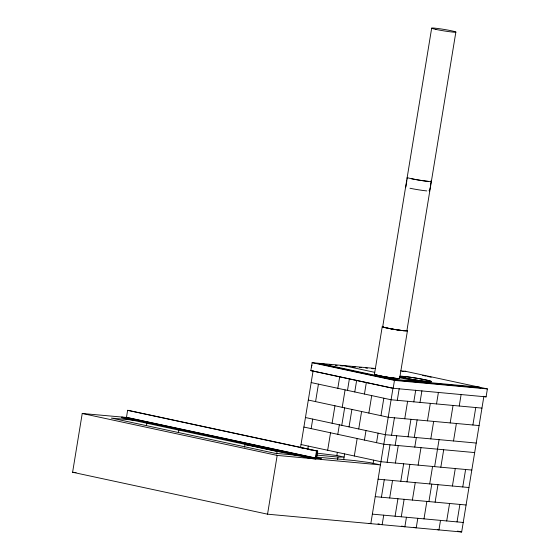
<?xml version="1.0" encoding="UTF-8"?>
<svg xmlns="http://www.w3.org/2000/svg" width="560" height="560" viewBox="0 0 560 560"><rect width="100%" height="100%" fill="white"/><g stroke="black" fill="none" stroke-linecap="round" stroke-linejoin="round"><path stroke-width="0.84" d="M483.861 396.452L461.664 532L267.547 514.185L72.604 472.255L82.229 413.483L126.455 417.466L315.343 458.094L316.512 450.947L317.03 450.989L315.728 458.934L310.569 458.458L121.681 417.83L121.807 417.039L310.695 457.667L315.343 458.094M126.455 417.466L127.624 410.319L128.142 410.361L317.709 451.073L316.54 458.22L321.181 458.647L321.055 459.445M146.433 425.642L146.853 423.087M178.43 432.453L178.843 429.898M244.587 447.104L245.007 444.549L247.52 444.78M276.675 454.006L277.095 451.451L282.317 451.927M267.547 514.185L277.172 455.413L380.422 464.891L369.53 462.546L354.361 460.558L316.337 457.065M311.955 370.804L393.078 388.255L486.094 396.865L487.396 388.92L394.464 380.394L393.169 388.332L310.828 370.622L312.13 362.684L375.529 368.501M300.489 447.853L313.082 370.93M307.748 449.414L308.294 446.089M311.157 428.617L312.718 419.083M315.581 401.611L318.437 384.139M310.569 458.458L310.695 457.667M315.889 458.969L317.191 451.024L317.709 451.073M327.67 450.254L330.533 432.782M332.094 423.248L334.95 405.776M337.813 388.304L339.724 376.656M337.792 434.343L339.353 424.816M342.216 407.344L345.079 389.865M336.812 455.665L337.358 452.34M341.775 425.334L344.638 407.862M347.501 390.39L349.405 378.742M337.596 459.599L338.016 457.044L344.099 457.079L336.833 455.518L317.093 453.18M343.665 459.725L344.617 453.901M349.041 426.895L351.904 409.423M354.767 391.951L356.671 380.303M354.305 455.987L357.168 438.508M358.729 428.981L361.592 411.509M364.448 394.037L366.359 382.389M374.416 374.395L382.221 326.739M382.697 326.816L431.662 28.203M364.434 440.076L365.995 430.542M368.858 413.07L371.714 395.598M405.825 187.068L406.868 180.719M407.127 179.13L407.386 177.541M373.135 463.477L373.681 460.152M376.544 442.68L378.105 433.146M380.961 415.674L383.824 398.202M392.994 388.115L370.804 523.663L369.124 523.299M429.751 190.043L430.136 187.663M430.402 186.074L431.179 181.307A12.096 0.714 9.3 0 1 431.018 181.468M455.868 32.032L406.903 330.645A12.271 0.728 9.3 0 1 394.205 329.371A12.271 0.728 9.3 0 1 382.921 326.662M407.442 330.736L399.637 378.385A12.817 0.763 9.3 0 1 386.372 377.055A12.817 0.763 9.3 0 1 374.584 374.22M381.416 497.224L384.279 479.752M387.142 462.28L390.005 444.808M391.559 435.281L394.422 417.809M397.285 400.33L399.189 388.682M382.158 524.706L383.719 515.172M395.164 445.284L396.725 435.75M389.676 497.987L392.539 480.515M395.402 463.043L398.265 445.564M404.747 418.754L407.61 401.282M395.08 516.215L397.936 498.743M400.799 481.271L403.662 463.799M408.086 436.793L410.942 419.321M413.805 401.849L415.716 390.201M401.275 516.782L404.131 499.31M406.994 481.838L409.857 464.366M414.281 437.36L417.137 419.888M420 402.416L421.911 390.768M414.785 447.083L416.346 437.556M406.434 517.258L404.873 526.792L401.548 526.071M412.391 500.073L415.254 482.594M418.117 465.122L420.98 447.65M427.462 420.84L430.325 403.368M417.795 518.301L416.234 527.828L413.735 527.296M430.801 438.879L433.657 421.407M436.52 403.935L438.431 392.287M423.99 518.868L426.853 501.396M429.709 483.924L432.572 466.452M428.918 501.585L431.774 484.113M434.637 466.641L439.061 439.635M435.113 502.152L437.969 484.68M440.832 467.208L443.695 449.736M450.184 422.919L453.04 405.447M440.51 520.387L438.949 529.914L437.283 529.557M453.516 440.965L456.379 423.493M459.235 406.021L461.146 394.373M446.705 520.954L449.568 503.482M452.424 486.01L455.287 468.538M457.03 521.899L459.893 504.427M462.756 486.955L465.612 469.483M472.899 425.005L475.762 407.533M480.536 388.647L480.669 387.856L477.253 387.121M400.575 370.839L405.776 371.315M321.461 363.986L318.864 363.748L393.932 379.897L480.669 387.856M323.197 364.147L324.933 364.308M329.273 364.707L331.002 364.861M335.342 365.26L337.078 365.421M340.543 365.736L343.147 365.974M346.619 366.296L349.216 366.534M352.688 366.856L355.292 367.094M359.625 367.486L361.361 367.647M365.701 368.046L367.43 368.207M371.77 368.606L373.506 368.76M402.129 371.392L403.858 371.546M310.828 370.622L312.571 370.783M479.64 387.205L393.939 379.337L320.075 363.454M481.957 408.1L391.09 399.763L311.178 382.578M479.094 425.572L388.227 417.235L308.315 400.05M128.303 410.396L128.821 410.445M476.231 443.051L385.364 434.707L305.452 417.522M124.257 418.068L125.979 418.229M133.518 420.133L111.391 418.103L274.855 453.264L297.325 455.322M474.67 452.578L383.803 444.241L303.891 427.049M249.2 444.934L250.88 445.088M316.253 455.042L338.016 457.044M471.807 470.05L380.947 461.713L301.028 444.528M378.084 479.185L468.951 487.522M375.221 496.657L466.088 504.994M72.604 472.255L76.076 472.577M372.358 514.129L463.225 522.466M405.062 371.21L487.396 388.92M422.66 375.375L426.069 376.11M427.777 376.481L431.186 377.209M343.308 365.582L374.717 372.337M399.343 377.636L417.165 381.472M483.266 396.319L486.094 396.865M312.13 362.684L394.464 380.394M127.624 410.319L316.512 450.947M301.35 447.881L303.023 448.245M309.729 449.687L311.409 450.044M316.057 457.548L321.181 458.647M127.652 417.592L314.825 457.856M245.007 444.549L277.095 451.451M82.229 413.483L277.172 455.413M457.506 531.104L461.664 532M377.993 523.81L379.659 524.167M430.696 181.041A12.271 0.728 9.3 0 1 420.238 180.313A12.271 0.728 9.3 0 1 407.372 177.345M428.365 181.377A12.096 0.714 9.3 0 1 411.537 178.717M426.804 190.911A12.096 0.714 9.3 0 1 409.976 188.244M428.967 190.547A12.096 0.714 9.3 0 1 429.457 191.002M403.914 330.687A12.096 0.714 9.3 0 1 387.086 328.027M399.532 378.406A12.096 0.714 9.3 0 1 390.124 377.636A12.096 0.714 9.3 0 1 376.383 374.927M375.739 374.633A12.096 0.714 9.3 0 1 375.9 374.472M311.633 366.919A1.288 0.987 -84.8 0 1 312.102 365.176M406.756 330.421A12.817 0.763 9.3 0 1 394.177 329.399A12.817 0.763 9.3 0 1 383.411 326.543M398.923 378.273A12.096 0.714 9.3 0 1 391.02 377.727A12.096 0.714 9.3 0 1 377.195 375.2M375.781 374.794A12.096 0.714 9.3 0 1 375.291 374.339M405.615 378.098A15.722 0.931 9.3 0 0 430.941 381.682A15.722 0.931 9.3 0 0 410.494 377.279A15.722 0.931 9.3 0 0 405.615 378.098M435.834 29.386A12.334 0.735 9.3 0 0 455.707 32.2A12.334 0.735 9.3 0 0 439.663 28.749A12.334 0.735 9.3 0 0 435.834 29.386M405.356 378.07A16.121 0.959 9.3 0 0 431.333 381.745A16.121 0.959 9.3 0 0 410.361 377.237A16.121 0.959 9.3 0 0 405.356 378.07"/></g></svg>
